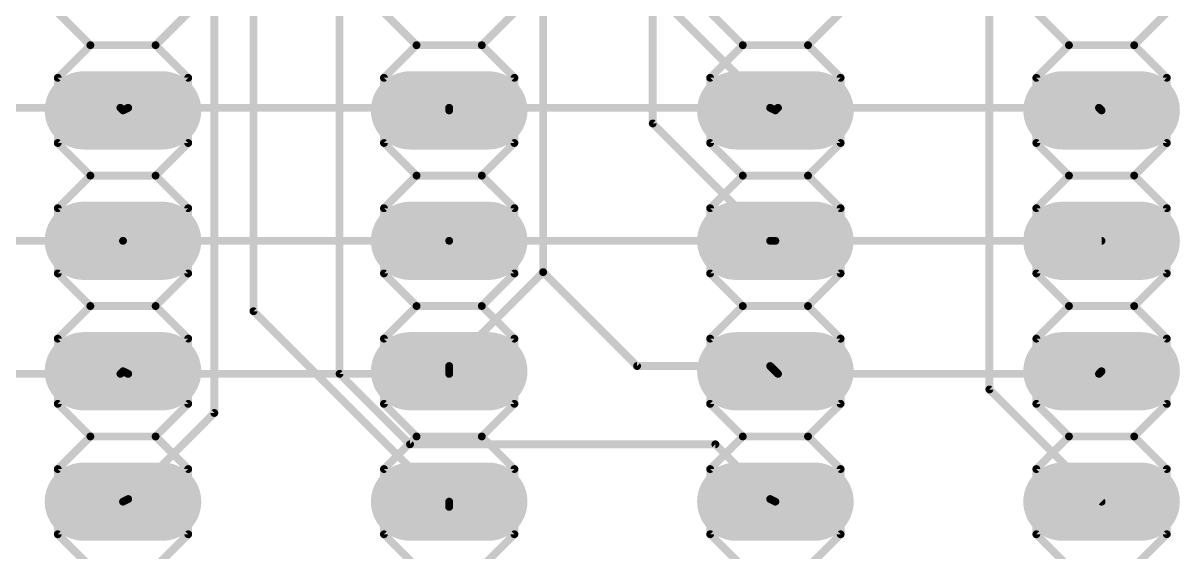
# Model space of a CAD drawing. Extents: x 0 to 5.05, y 0 to 4.04.
# Drawn here: x 2.073 to 2.96, y 0.812 to 1.217 of the extents above; entities that cross this region are included whole.
import ezdxf

# ---------------------------------------------------------------- set-up
doc = ezdxf.new("R2010")
doc.units = 0
for name, color, linetype in [('1', 12, 'CONTINUOUS'), ('16', 132, 'CONTINUOUS'), ('17', 110, 'CONTINUOUS'), ('21', 253, 'CONTINUOUS'), ('23', 53, 'CONTINUOUS'), ('51', 253, 'CONTINUOUS')]:
    doc.layers.add(name, color=color, linetype=linetype)

# ---------------------------------------------------------------- blocks, each defined once
blk = doc.blocks.new('RECT')
blk.add_solid([(-0.5, -0.5), (0.5, -0.5), (-0.5, 0.5), (0.5, 0.5)])
blk = doc.blocks.new('LONGP100')
at = {"const_width": 1}
blk.add_lwpolyline([(-0.5, 0), (0.5, 0)], dxfattribs=at)
at = {"const_width": 0.5}
for points in [[(-0.5, 0.25, 1), (-0.5, -0.25)], [(0.5, -0.25, 1), (0.5, 0.25)]]:
    blk.add_lwpolyline(points, format="xyb", dxfattribs=at)

msp = doc.modelspace()

# ---------------------------------------------------------------- linework, layer by layer
at = {"layer": '1', "const_width": 0.006}
for points in [[(2.814, 0.936), (2.814, 2.7)], [(2.148, 1.152), (1.902, 1.152)], [(2.148, 1.152), (2.15, 1.15)], [(2.154, 1.152), (2.15, 1.15)], [(2.154, 1.152), (2.4, 1.152)], [(2.646, 1.152), (2.4, 1.152)], [(2.4, 1.152), (2.4, 1.15)], [(2.646, 1.152), (2.65, 1.15)], [(2.15, 1.05), (1.9, 1.05)], [(2.15, 1.05), (2.4, 1.05)], [(2.65, 1.05), (2.4, 1.05)], [(2.148, 0.948), (1.902, 0.948)], [(2.148, 0.948), (2.15, 0.95)], [(2.154, 0.948), (2.15, 0.95)], [(2.4, 0.948), (2.154, 0.948)], [(2.4, 0.948), (2.4, 0.95)], [(2.9, 0.85), (2.814, 0.936)]]:
    msp.add_lwpolyline(points, dxfattribs=at)
at = {"layer": '1', "const_width": 0.003}
for points in [[(2.149061, 1.153061, 1), (2.146939, 1.150939)], [(2.148, 1.1505, 1), (2.148, 1.1535)], [(2.149329, 1.151342, 1), (2.150671, 1.148658)], [(2.148939, 1.148939, 1), (2.151061, 1.151061)], [(2.154, 1.1535, 1), (2.154, 1.1505)], [(2.154671, 1.150658, 1), (2.153329, 1.153342)], [(2.4, 1.1535, 1), (2.4, 1.1505)], [(2.4015, 1.152, 1), (2.3985, 1.152)], [(2.4, 1.1505, 1), (2.4, 1.1535)], [(2.646671, 1.153342, 1), (2.645329, 1.150658)], [(2.646, 1.1505, 1), (2.646, 1.1535)], [(2.649329, 1.148658, 1), (2.650671, 1.151342)], [(2.3985, 1.15, 1), (2.4015, 1.15)], [(2.15, 1.0515, 1), (2.15, 1.0485)], [(2.15, 1.0485, 1), (2.15, 1.0515)], [(2.4, 1.0515, 1), (2.4, 1.0485)], [(2.4, 1.0485, 1), (2.4, 1.0515)], [(2.65, 1.0485, 1), (2.65, 1.0515)], [(2.146939, 0.949061, 1), (2.149061, 0.946939)], [(2.148, 0.9465, 1), (2.148, 0.9495)], [(2.150671, 0.951342, 1), (2.149329, 0.948658)], [(2.151061, 0.948939, 1), (2.148939, 0.951061)], [(2.154, 0.9495, 1), (2.154, 0.9465)], [(2.153329, 0.946658, 1), (2.154671, 0.949342)], [(2.4015, 0.95, 1), (2.3985, 0.95)], [(2.3985, 0.948, 1), (2.4015, 0.948)], [(2.4, 0.9465, 1), (2.4, 0.9495)], [(2.815061, 0.937061, 1), (2.812939, 0.934939)], [(2.8125, 0.936, 1), (2.8155, 0.936)], [(2.898939, 0.848939, 1), (2.901061, 0.851061)]]:
    msp.add_lwpolyline(points, format="xyb", dxfattribs=at)
at = {"layer": '16', "const_width": 0.006}
for points in [[(2.25, 0.996), (2.25, 3.142)], [(2.316, 0.948), (2.316, 2.232)], [(2.472, 1.026), (2.472, 2.172)], [(2.556, 1.14), (2.556, 1.878)], [(2.22, 0.918), (2.22, 1.866)], [(2.646, 1.152), (2.568, 1.23)], [(2.646, 1.152), (2.65, 1.15)], [(2.652, 1.152), (2.65, 1.15)], [(2.652, 1.152), (2.898, 1.152)], [(2.898, 1.152), (2.9, 1.15)], [(2.646, 1.05), (2.556, 1.14)], [(2.646, 1.05), (2.65, 1.05)], [(2.65, 1.05), (2.9, 1.05)], [(2.4, 0.954), (2.472, 1.026)], [(2.472, 1.026), (2.544, 0.954)], [(2.4, 0.846), (2.25, 0.996)], [(2.37, 0.894), (2.316, 0.948)], [(2.4, 0.954), (2.4, 0.95)], [(2.544, 0.954), (2.646, 0.954)], [(2.646, 0.954), (2.65, 0.95)], [(2.652, 0.948), (2.65, 0.95)], [(2.652, 0.948), (2.898, 0.948)], [(2.898, 0.948), (2.9, 0.95)], [(2.154, 0.852), (2.22, 0.918)], [(2.604, 0.894), (2.37, 0.894)], [(2.646, 0.852), (2.604, 0.894)], [(2.154, 0.852), (2.15, 0.85)], [(2.4, 0.846), (2.4, 0.85)], [(2.646, 0.852), (2.65, 0.85)]]:
    msp.add_lwpolyline(points, dxfattribs=at)
at = {"layer": '16', "const_width": 0.003}
for points in [[(2.646671, 1.153342, 1), (2.645329, 1.150658)], [(2.644939, 1.150939, 1), (2.647061, 1.153061)], [(2.648939, 1.151061, 1), (2.651061, 1.148939)], [(2.649329, 1.148658, 1), (2.650671, 1.151342)], [(2.652, 1.1535, 1), (2.652, 1.1505)], [(2.653061, 1.150939, 1), (2.650939, 1.153061)], [(2.899061, 1.153061, 1), (2.896939, 1.150939)], [(2.898, 1.1505, 1), (2.898, 1.1535)], [(2.898939, 1.148939, 1), (2.901061, 1.151061)], [(2.557061, 1.141061, 1), (2.554939, 1.138939)], [(2.5545, 1.14, 1), (2.5575, 1.14)], [(2.646, 1.0515, 1), (2.646, 1.0485)], [(2.644939, 1.048939, 1), (2.647061, 1.051061)], [(2.65, 1.0515, 1), (2.65, 1.0485)], [(2.65, 1.0485, 1), (2.65, 1.0515)], [(2.9, 1.0485, 1), (2.9, 1.0515)], [(2.473061, 1.027061, 1), (2.470939, 1.024939)], [(2.473061, 1.024939, 1), (2.470939, 1.027061)], [(2.4705, 1.026, 1), (2.4735, 1.026)], [(2.251061, 0.997061, 1), (2.248939, 0.994939)], [(2.2485, 0.996, 1), (2.2515, 0.996)], [(2.317061, 0.949061, 1), (2.314939, 0.946939)], [(2.3145, 0.948, 1), (2.3175, 0.948)], [(2.4015, 0.954, 1), (2.3985, 0.954)], [(2.398939, 0.955061, 1), (2.401061, 0.952939)], [(2.3985, 0.95, 1), (2.4015, 0.95)], [(2.544, 0.9555, 1), (2.544, 0.9525)], [(2.542939, 0.952939, 1), (2.545061, 0.955061)], [(2.647061, 0.955061, 1), (2.644939, 0.952939)], [(2.646, 0.9525, 1), (2.646, 0.9555)], [(2.651061, 0.951061, 1), (2.648939, 0.948939)], [(2.648939, 0.948939, 1), (2.651061, 0.951061)], [(2.652, 0.9495, 1), (2.652, 0.9465)], [(2.650939, 0.946939, 1), (2.653061, 0.949061)], [(2.896939, 0.949061, 1), (2.899061, 0.946939)], [(2.898, 0.9465, 1), (2.898, 0.9495)], [(2.901061, 0.948939, 1), (2.898939, 0.951061)], [(2.2185, 0.918, 1), (2.2215, 0.918)], [(2.221061, 0.916939, 1), (2.218939, 0.919061)], [(2.37, 0.8955, 1), (2.37, 0.8925)], [(2.368939, 0.892939, 1), (2.371061, 0.895061)], [(2.605061, 0.895061, 1), (2.602939, 0.892939)], [(2.604, 0.8925, 1), (2.604, 0.8955)], [(2.149329, 0.851342, 1), (2.150671, 0.848658)], [(2.152939, 0.853061, 1), (2.155061, 0.850939)], [(2.154671, 0.850658, 1), (2.153329, 0.853342)], [(2.4015, 0.85, 1), (2.3985, 0.85)], [(2.646671, 0.853342, 1), (2.645329, 0.850658)], [(2.644939, 0.850939, 1), (2.647061, 0.853061)], [(2.649329, 0.848658, 1), (2.650671, 0.851342)], [(2.3985, 0.846, 1), (2.4015, 0.846)], [(2.398939, 0.844939, 1), (2.401061, 0.847061)]]:
    msp.add_lwpolyline(points, format="xyb", dxfattribs=at)
at = {"layer": '21', "const_width": 0.006}
for points in [[(2.125, 1.2), (2.1, 1.225)], [(2.2, 1.225), (2.175, 1.2)], [(2.375, 1.2), (2.35, 1.225)], [(2.45, 1.225), (2.425, 1.2)], [(2.625, 1.2), (2.6, 1.225)], [(2.7, 1.225), (2.675, 1.2)], [(2.875, 1.2), (2.85, 1.225)], [(2.95, 1.225), (2.925, 1.2)], [(2.1, 1.175), (2.125, 1.2)], [(2.175, 1.2), (2.125, 1.2)], [(2.175, 1.2), (2.2, 1.175)], [(2.35, 1.175), (2.375, 1.2)], [(2.425, 1.2), (2.375, 1.2)], [(2.425, 1.2), (2.45, 1.175)], [(2.6, 1.175), (2.625, 1.2)], [(2.675, 1.2), (2.625, 1.2)], [(2.675, 1.2), (2.7, 1.175)], [(2.85, 1.175), (2.875, 1.2)], [(2.925, 1.2), (2.875, 1.2)], [(2.925, 1.2), (2.95, 1.175)], [(2.1, 1.125), (2.1, 1.175)], [(2.2, 1.175), (2.2, 1.125)], [(2.35, 1.125), (2.35, 1.175)], [(2.45, 1.175), (2.45, 1.125)], [(2.6, 1.125), (2.6, 1.175)], [(2.7, 1.175), (2.7, 1.125)], [(2.85, 1.125), (2.85, 1.175)], [(2.95, 1.175), (2.95, 1.125)], [(2.125, 1.1), (2.1, 1.125)], [(2.2, 1.125), (2.175, 1.1)], [(2.375, 1.1), (2.35, 1.125)], [(2.45, 1.125), (2.425, 1.1)], [(2.625, 1.1), (2.6, 1.125)], [(2.7, 1.125), (2.675, 1.1)], [(2.875, 1.1), (2.85, 1.125)], [(2.95, 1.125), (2.925, 1.1)], [(2.1, 1.075), (2.125, 1.1)], [(2.175, 1.1), (2.125, 1.1)], [(2.175, 1.1), (2.2, 1.075)], [(2.35, 1.075), (2.375, 1.1)], [(2.425, 1.1), (2.375, 1.1)], [(2.425, 1.1), (2.45, 1.075)], [(2.6, 1.075), (2.625, 1.1)], [(2.675, 1.1), (2.625, 1.1)], [(2.675, 1.1), (2.7, 1.075)], [(2.85, 1.075), (2.875, 1.1)], [(2.925, 1.1), (2.875, 1.1)], [(2.925, 1.1), (2.95, 1.075)], [(2.1, 1.025), (2.1, 1.075)], [(2.2, 1.075), (2.2, 1.025)], [(2.35, 1.025), (2.35, 1.075)], [(2.45, 1.075), (2.45, 1.025)], [(2.6, 1.025), (2.6, 1.075)], [(2.7, 1.075), (2.7, 1.025)], [(2.85, 1.025), (2.85, 1.075)], [(2.95, 1.075), (2.95, 1.025)], [(2.125, 1), (2.1, 1.025)], [(2.2, 1.025), (2.175, 1)], [(2.375, 1), (2.35, 1.025)], [(2.45, 1.025), (2.425, 1)], [(2.625, 1), (2.6, 1.025)], [(2.7, 1.025), (2.675, 1)], [(2.875, 1), (2.85, 1.025)], [(2.95, 1.025), (2.925, 1)], [(2.125, 1), (2.1, 0.975)], [(2.175, 1), (2.125, 1)], [(2.2, 0.975), (2.175, 1)], [(2.375, 1), (2.35, 0.975)], [(2.425, 1), (2.375, 1)], [(2.45, 0.975), (2.425, 1)], [(2.625, 1), (2.6, 0.975)], [(2.675, 1), (2.625, 1)], [(2.7, 0.975), (2.675, 1)], [(2.875, 1), (2.85, 0.975)], [(2.925, 1), (2.875, 1)], [(2.95, 0.975), (2.925, 1)], [(2.1, 0.925), (2.1, 0.975)], [(2.2, 0.975), (2.2, 0.925)], [(2.35, 0.925), (2.35, 0.975)], [(2.45, 0.975), (2.45, 0.925)], [(2.6, 0.925), (2.6, 0.975)], [(2.7, 0.975), (2.7, 0.925)], [(2.85, 0.925), (2.85, 0.975)], [(2.95, 0.975), (2.95, 0.925)], [(2.125, 0.9), (2.1, 0.925)], [(2.2, 0.925), (2.175, 0.9)], [(2.375, 0.9), (2.35, 0.925)], [(2.45, 0.925), (2.425, 0.9)], [(2.625, 0.9), (2.6, 0.925)], [(2.7, 0.925), (2.675, 0.9)], [(2.875, 0.9), (2.85, 0.925)], [(2.95, 0.925), (2.925, 0.9)], [(2.1, 0.875), (2.125, 0.9)], [(2.175, 0.9), (2.125, 0.9)], [(2.175, 0.9), (2.2, 0.875)], [(2.35, 0.875), (2.375, 0.9)], [(2.425, 0.9), (2.375, 0.9)], [(2.425, 0.9), (2.45, 0.875)], [(2.6, 0.875), (2.625, 0.9)], [(2.675, 0.9), (2.625, 0.9)], [(2.675, 0.9), (2.7, 0.875)], [(2.85, 0.875), (2.875, 0.9)], [(2.925, 0.9), (2.875, 0.9)], [(2.925, 0.9), (2.95, 0.875)], [(2.1, 0.825), (2.1, 0.875)], [(2.2, 0.875), (2.2, 0.825)], [(2.35, 0.825), (2.35, 0.875)], [(2.45, 0.875), (2.45, 0.825)], [(2.6, 0.825), (2.6, 0.875)], [(2.7, 0.875), (2.7, 0.825)], [(2.85, 0.825), (2.85, 0.875)], [(2.95, 0.875), (2.95, 0.825)], [(2.125, 0.8), (2.1, 0.825)], [(2.2, 0.825), (2.175, 0.8)], [(2.375, 0.8), (2.35, 0.825)], [(2.45, 0.825), (2.425, 0.8)], [(2.625, 0.8), (2.6, 0.825)], [(2.7, 0.825), (2.675, 0.8)], [(2.875, 0.8), (2.85, 0.825)], [(2.95, 0.825), (2.925, 0.8)]]:
    msp.add_lwpolyline(points, dxfattribs=at)
at = {"layer": '21', "const_width": 0.003}
for points in [[(2.125, 1.2015, 1), (2.125, 1.1985)], [(2.126061, 1.198939, 1), (2.123939, 1.201061)], [(2.123939, 1.198939, 1), (2.126061, 1.201061)], [(2.176061, 1.201061, 1), (2.173939, 1.198939)], [(2.173939, 1.201061, 1), (2.176061, 1.198939)], [(2.175, 1.1985, 1), (2.175, 1.2015)], [(2.375, 1.2015, 1), (2.375, 1.1985)], [(2.376061, 1.198939, 1), (2.373939, 1.201061)], [(2.373939, 1.198939, 1), (2.376061, 1.201061)], [(2.426061, 1.201061, 1), (2.423939, 1.198939)], [(2.423939, 1.201061, 1), (2.426061, 1.198939)], [(2.425, 1.1985, 1), (2.425, 1.2015)], [(2.625, 1.2015, 1), (2.625, 1.1985)], [(2.626061, 1.198939, 1), (2.623939, 1.201061)], [(2.623939, 1.198939, 1), (2.626061, 1.201061)], [(2.676061, 1.201061, 1), (2.673939, 1.198939)], [(2.673939, 1.201061, 1), (2.676061, 1.198939)], [(2.675, 1.1985, 1), (2.675, 1.2015)], [(2.875, 1.2015, 1), (2.875, 1.1985)], [(2.876061, 1.198939, 1), (2.873939, 1.201061)], [(2.873939, 1.198939, 1), (2.876061, 1.201061)], [(2.926061, 1.201061, 1), (2.923939, 1.198939)], [(2.923939, 1.201061, 1), (2.926061, 1.198939)], [(2.925, 1.1985, 1), (2.925, 1.2015)], [(2.1015, 1.175, 1), (2.0985, 1.175)], [(2.098939, 1.176061, 1), (2.101061, 1.173939)], [(2.2015, 1.175, 1), (2.1985, 1.175)], [(2.198939, 1.173939, 1), (2.201061, 1.176061)], [(2.3515, 1.175, 1), (2.3485, 1.175)], [(2.348939, 1.176061, 1), (2.351061, 1.173939)], [(2.4515, 1.175, 1), (2.4485, 1.175)], [(2.448939, 1.173939, 1), (2.451061, 1.176061)], [(2.6015, 1.175, 1), (2.5985, 1.175)], [(2.598939, 1.176061, 1), (2.601061, 1.173939)], [(2.7015, 1.175, 1), (2.6985, 1.175)], [(2.698939, 1.173939, 1), (2.701061, 1.176061)], [(2.8515, 1.175, 1), (2.8485, 1.175)], [(2.848939, 1.176061, 1), (2.851061, 1.173939)], [(2.9515, 1.175, 1), (2.9485, 1.175)], [(2.948939, 1.173939, 1), (2.951061, 1.176061)], [(2.101061, 1.126061, 1), (2.098939, 1.123939)], [(2.0985, 1.125, 1), (2.1015, 1.125)], [(2.1985, 1.125, 1), (2.2015, 1.125)], [(2.201061, 1.123939, 1), (2.198939, 1.126061)], [(2.351061, 1.126061, 1), (2.348939, 1.123939)], [(2.3485, 1.125, 1), (2.3515, 1.125)], [(2.4485, 1.125, 1), (2.4515, 1.125)], [(2.451061, 1.123939, 1), (2.448939, 1.126061)], [(2.601061, 1.126061, 1), (2.598939, 1.123939)], [(2.5985, 1.125, 1), (2.6015, 1.125)], [(2.6985, 1.125, 1), (2.7015, 1.125)], [(2.701061, 1.123939, 1), (2.698939, 1.126061)], [(2.851061, 1.126061, 1), (2.848939, 1.123939)], [(2.8485, 1.125, 1), (2.8515, 1.125)], [(2.9485, 1.125, 1), (2.9515, 1.125)], [(2.951061, 1.123939, 1), (2.948939, 1.126061)], [(2.125, 1.1015, 1), (2.125, 1.0985)], [(2.126061, 1.098939, 1), (2.123939, 1.101061)], [(2.123939, 1.098939, 1), (2.126061, 1.101061)], [(2.176061, 1.101061, 1), (2.173939, 1.098939)], [(2.173939, 1.101061, 1), (2.176061, 1.098939)], [(2.175, 1.0985, 1), (2.175, 1.1015)], [(2.375, 1.1015, 1), (2.375, 1.0985)], [(2.376061, 1.098939, 1), (2.373939, 1.101061)], [(2.373939, 1.098939, 1), (2.376061, 1.101061)], [(2.426061, 1.101061, 1), (2.423939, 1.098939)], [(2.423939, 1.101061, 1), (2.426061, 1.098939)], [(2.425, 1.0985, 1), (2.425, 1.1015)], [(2.625, 1.1015, 1), (2.625, 1.0985)], [(2.626061, 1.098939, 1), (2.623939, 1.101061)], [(2.623939, 1.098939, 1), (2.626061, 1.101061)], [(2.676061, 1.101061, 1), (2.673939, 1.098939)], [(2.673939, 1.101061, 1), (2.676061, 1.098939)], [(2.675, 1.0985, 1), (2.675, 1.1015)], [(2.875, 1.1015, 1), (2.875, 1.0985)], [(2.876061, 1.098939, 1), (2.873939, 1.101061)], [(2.873939, 1.098939, 1), (2.876061, 1.101061)], [(2.926061, 1.101061, 1), (2.923939, 1.098939)], [(2.923939, 1.101061, 1), (2.926061, 1.098939)], [(2.925, 1.0985, 1), (2.925, 1.1015)], [(2.1015, 1.075, 1), (2.0985, 1.075)], [(2.098939, 1.076061, 1), (2.101061, 1.073939)], [(2.2015, 1.075, 1), (2.1985, 1.075)], [(2.198939, 1.073939, 1), (2.201061, 1.076061)], [(2.3515, 1.075, 1), (2.3485, 1.075)], [(2.348939, 1.076061, 1), (2.351061, 1.073939)], [(2.4515, 1.075, 1), (2.4485, 1.075)], [(2.448939, 1.073939, 1), (2.451061, 1.076061)], [(2.6015, 1.075, 1), (2.5985, 1.075)], [(2.598939, 1.076061, 1), (2.601061, 1.073939)], [(2.7015, 1.075, 1), (2.6985, 1.075)], [(2.698939, 1.073939, 1), (2.701061, 1.076061)], [(2.8515, 1.075, 1), (2.8485, 1.075)], [(2.848939, 1.076061, 1), (2.851061, 1.073939)], [(2.9515, 1.075, 1), (2.9485, 1.075)], [(2.948939, 1.073939, 1), (2.951061, 1.076061)], [(2.101061, 1.026061, 1), (2.098939, 1.023939)], [(2.0985, 1.025, 1), (2.1015, 1.025)], [(2.1985, 1.025, 1), (2.2015, 1.025)], [(2.201061, 1.023939, 1), (2.198939, 1.026061)], [(2.351061, 1.026061, 1), (2.348939, 1.023939)], [(2.3485, 1.025, 1), (2.3515, 1.025)], [(2.4485, 1.025, 1), (2.4515, 1.025)], [(2.451061, 1.023939, 1), (2.448939, 1.026061)], [(2.601061, 1.026061, 1), (2.598939, 1.023939)], [(2.5985, 1.025, 1), (2.6015, 1.025)], [(2.6985, 1.025, 1), (2.7015, 1.025)], [(2.701061, 1.023939, 1), (2.698939, 1.026061)], [(2.851061, 1.026061, 1), (2.848939, 1.023939)], [(2.8485, 1.025, 1), (2.8515, 1.025)], [(2.9485, 1.025, 1), (2.9515, 1.025)], [(2.951061, 1.023939, 1), (2.948939, 1.026061)], [(2.125, 1.0015, 1), (2.125, 0.9985)], [(2.126061, 0.998939, 1), (2.123939, 1.001061)], [(2.123939, 0.998939, 1), (2.126061, 1.001061)], [(2.176061, 1.001061, 1), (2.173939, 0.998939)], [(2.173939, 1.001061, 1), (2.176061, 0.998939)], [(2.175, 0.9985, 1), (2.175, 1.0015)], [(2.375, 1.0015, 1), (2.375, 0.9985)], [(2.376061, 0.998939, 1), (2.373939, 1.001061)], [(2.373939, 0.998939, 1), (2.376061, 1.001061)], [(2.426061, 1.001061, 1), (2.423939, 0.998939)], [(2.423939, 1.001061, 1), (2.426061, 0.998939)], [(2.425, 0.9985, 1), (2.425, 1.0015)], [(2.625, 1.0015, 1), (2.625, 0.9985)], [(2.626061, 0.998939, 1), (2.623939, 1.001061)], [(2.623939, 0.998939, 1), (2.626061, 1.001061)], [(2.676061, 1.001061, 1), (2.673939, 0.998939)], [(2.673939, 1.001061, 1), (2.676061, 0.998939)], [(2.675, 0.9985, 1), (2.675, 1.0015)], [(2.875, 1.0015, 1), (2.875, 0.9985)], [(2.876061, 0.998939, 1), (2.873939, 1.001061)], [(2.873939, 0.998939, 1), (2.876061, 1.001061)], [(2.926061, 1.001061, 1), (2.923939, 0.998939)], [(2.923939, 1.001061, 1), (2.926061, 0.998939)], [(2.925, 0.9985, 1), (2.925, 1.0015)], [(2.1015, 0.975, 1), (2.0985, 0.975)], [(2.098939, 0.976061, 1), (2.101061, 0.973939)], [(2.2015, 0.975, 1), (2.1985, 0.975)], [(2.198939, 0.973939, 1), (2.201061, 0.976061)], [(2.3515, 0.975, 1), (2.3485, 0.975)], [(2.348939, 0.976061, 1), (2.351061, 0.973939)], [(2.4515, 0.975, 1), (2.4485, 0.975)], [(2.448939, 0.973939, 1), (2.451061, 0.976061)], [(2.6015, 0.975, 1), (2.5985, 0.975)], [(2.598939, 0.976061, 1), (2.601061, 0.973939)], [(2.7015, 0.975, 1), (2.6985, 0.975)], [(2.698939, 0.973939, 1), (2.701061, 0.976061)], [(2.8515, 0.975, 1), (2.8485, 0.975)], [(2.848939, 0.976061, 1), (2.851061, 0.973939)], [(2.9515, 0.975, 1), (2.9485, 0.975)], [(2.948939, 0.973939, 1), (2.951061, 0.976061)], [(2.101061, 0.926061, 1), (2.098939, 0.923939)], [(2.0985, 0.925, 1), (2.1015, 0.925)], [(2.1985, 0.925, 1), (2.2015, 0.925)], [(2.201061, 0.923939, 1), (2.198939, 0.926061)], [(2.351061, 0.926061, 1), (2.348939, 0.923939)], [(2.3485, 0.925, 1), (2.3515, 0.925)], [(2.4485, 0.925, 1), (2.4515, 0.925)], [(2.451061, 0.923939, 1), (2.448939, 0.926061)], [(2.601061, 0.926061, 1), (2.598939, 0.923939)], [(2.5985, 0.925, 1), (2.6015, 0.925)], [(2.6985, 0.925, 1), (2.7015, 0.925)], [(2.701061, 0.923939, 1), (2.698939, 0.926061)], [(2.851061, 0.926061, 1), (2.848939, 0.923939)], [(2.8485, 0.925, 1), (2.8515, 0.925)], [(2.9485, 0.925, 1), (2.9515, 0.925)], [(2.951061, 0.923939, 1), (2.948939, 0.926061)], [(2.125, 0.9015, 1), (2.125, 0.8985)], [(2.126061, 0.898939, 1), (2.123939, 0.901061)], [(2.123939, 0.898939, 1), (2.126061, 0.901061)], [(2.176061, 0.901061, 1), (2.173939, 0.898939)], [(2.173939, 0.901061, 1), (2.176061, 0.898939)], [(2.175, 0.8985, 1), (2.175, 0.9015)], [(2.375, 0.9015, 1), (2.375, 0.8985)], [(2.376061, 0.898939, 1), (2.373939, 0.901061)], [(2.373939, 0.898939, 1), (2.376061, 0.901061)], [(2.426061, 0.901061, 1), (2.423939, 0.898939)], [(2.423939, 0.901061, 1), (2.426061, 0.898939)], [(2.425, 0.8985, 1), (2.425, 0.9015)], [(2.625, 0.9015, 1), (2.625, 0.8985)], [(2.626061, 0.898939, 1), (2.623939, 0.901061)], [(2.623939, 0.898939, 1), (2.626061, 0.901061)], [(2.676061, 0.901061, 1), (2.673939, 0.898939)], [(2.673939, 0.901061, 1), (2.676061, 0.898939)], [(2.675, 0.8985, 1), (2.675, 0.9015)], [(2.875, 0.9015, 1), (2.875, 0.8985)], [(2.876061, 0.898939, 1), (2.873939, 0.901061)], [(2.873939, 0.898939, 1), (2.876061, 0.901061)], [(2.926061, 0.901061, 1), (2.923939, 0.898939)], [(2.923939, 0.901061, 1), (2.926061, 0.898939)], [(2.925, 0.8985, 1), (2.925, 0.9015)], [(2.1015, 0.875, 1), (2.0985, 0.875)], [(2.2015, 0.875, 1), (2.1985, 0.875)], [(2.3515, 0.875, 1), (2.3485, 0.875)], [(2.4515, 0.875, 1), (2.4485, 0.875)], [(2.6015, 0.875, 1), (2.5985, 0.875)], [(2.7015, 0.875, 1), (2.6985, 0.875)], [(2.8515, 0.875, 1), (2.8485, 0.875)], [(2.9515, 0.875, 1), (2.9485, 0.875)], [(2.098939, 0.876061, 1), (2.101061, 0.873939)], [(2.198939, 0.873939, 1), (2.201061, 0.876061)], [(2.348939, 0.876061, 1), (2.351061, 0.873939)], [(2.448939, 0.873939, 1), (2.451061, 0.876061)], [(2.598939, 0.876061, 1), (2.601061, 0.873939)], [(2.698939, 0.873939, 1), (2.701061, 0.876061)], [(2.848939, 0.876061, 1), (2.851061, 0.873939)], [(2.948939, 0.873939, 1), (2.951061, 0.876061)], [(2.101061, 0.826061, 1), (2.098939, 0.823939)], [(2.0985, 0.825, 1), (2.1015, 0.825)], [(2.1985, 0.825, 1), (2.2015, 0.825)], [(2.201061, 0.823939, 1), (2.198939, 0.826061)], [(2.351061, 0.826061, 1), (2.348939, 0.823939)], [(2.3485, 0.825, 1), (2.3515, 0.825)], [(2.4485, 0.825, 1), (2.4515, 0.825)], [(2.451061, 0.823939, 1), (2.448939, 0.826061)], [(2.601061, 0.826061, 1), (2.598939, 0.823939)], [(2.5985, 0.825, 1), (2.6015, 0.825)], [(2.6985, 0.825, 1), (2.7015, 0.825)], [(2.701061, 0.823939, 1), (2.698939, 0.826061)], [(2.851061, 0.826061, 1), (2.848939, 0.823939)], [(2.8485, 0.825, 1), (2.8515, 0.825)], [(2.9485, 0.825, 1), (2.9515, 0.825)], [(2.951061, 0.823939, 1), (2.948939, 0.826061)]]:
    msp.add_lwpolyline(points, format="xyb", dxfattribs=at)
at = {"layer": '23'}
for p in [(2.15, 1.15), (2.4, 1.15), (2.65, 1.15), (2.9, 1.15)]:
    msp.add_point(p, dxfattribs=at)

# ---------------------------------------------------------------- block references
at = {"layer": '17', "xscale": 0.06, "yscale": 0.06}
for p in [(2.15, 1.15), (2.15, 1.15), (2.4, 1.15), (2.4, 1.15), (2.65, 1.15), (2.65, 1.15), (2.9, 1.15), (2.9, 1.15), (2.15, 1.05), (2.15, 1.05), (2.4, 1.05), (2.4, 1.05), (2.65, 1.05), (2.65, 1.05), (2.9, 1.05), (2.9, 1.05), (2.15, 0.95), (2.15, 0.95), (2.4, 0.95), (2.4, 0.95), (2.65, 0.95), (2.65, 0.95), (2.9, 0.95), (2.9, 0.95), (2.15, 0.85), (2.15, 0.85), (2.4, 0.85), (2.4, 0.85), (2.65, 0.85), (2.65, 0.85), (2.9, 0.85), (2.9, 0.85)]:
    msp.add_blockref('LONGP100', p, dxfattribs=at)
at = {"layer": '51', "xscale": 0.02, "yscale": 0.02, "rotation": 270}
for p in [(2.15, 1.15), (2.4, 1.15), (2.65, 1.15), (2.9, 1.15), (2.15, 1.05), (2.4, 1.05), (2.65, 1.05), (2.9, 1.05), (2.15, 0.95), (2.4, 0.95), (2.65, 0.95), (2.9, 0.95), (2.15, 0.85), (2.4, 0.85), (2.65, 0.85), (2.9, 0.85)]:
    msp.add_blockref('RECT', p, dxfattribs=at)

doc.saveas('drawing.dxf')
